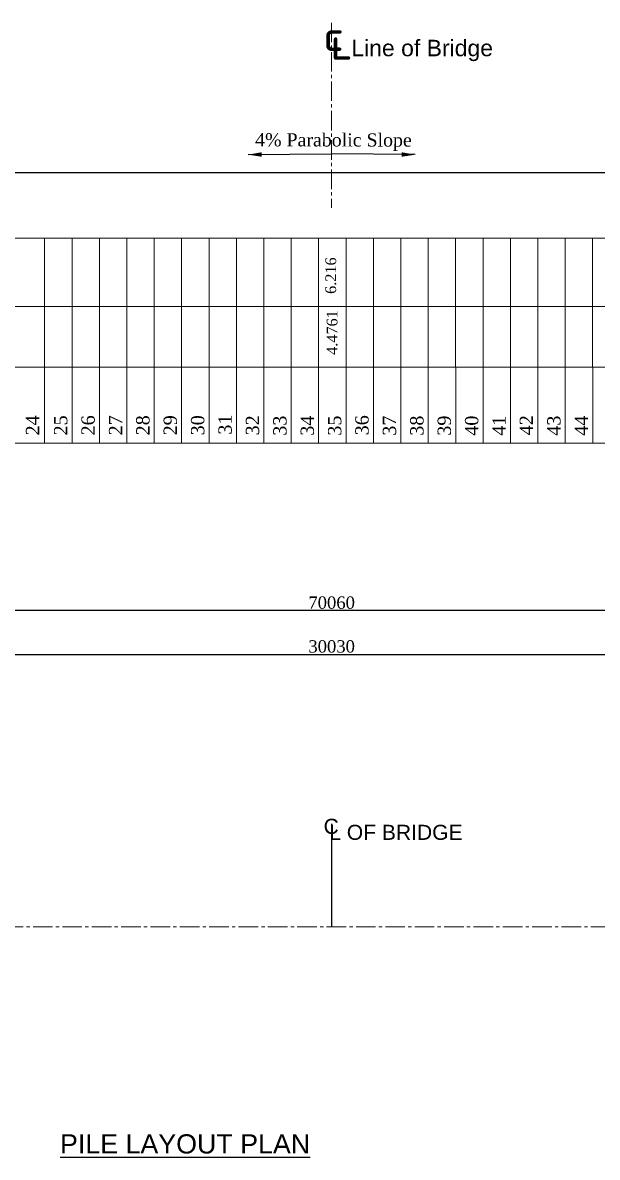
# Model space of a CAD drawing. Header units: millimetres. Extents: x 645430 to 1329725, y -477752 to 44877.
# Drawn here: x 1275431 to 1296401, y -288249 to -246834 of the extents above; entities that cross this region are included whole.
import ezdxf

# ---------------------------------------------------------------- set-up
doc = ezdxf.new("R2010")
doc.units = ezdxf.units.MM
doc.header["$LTSCALE"] = 250
doc.header["$PDMODE"] = 2
doc.linetypes.add('ACAD_ISO10W100', pattern=[18, 12, -3, 0, -3])
doc.linetypes.add('CENTER2', pattern=[28.575, 19.05, -3.175, 3.175, -3.175])
for name, color, linetype, lineweight in [('centerline', 105, 'ACAD_ISO10W100', 15), ('Dimention', 7, 'Continuous', 25), ('Gurd Post', 231, 'Continuous', 30), ('TEX', 7, 'Continuous', 0)]:
    doc.layers.add(name, color=color, linetype=linetype, lineweight=lineweight)
for name, color, linetype in [('dim', 4, 'Continuous'), ('Dimision', 4, 'Continuous'), ('Ralling', 6, 'Continuous'), ('Text', 7, 'Continuous')]:
    doc.layers.add(name, color=color, linetype=linetype)
doc.styles.add('Bridge Dimision - 1', font='arial.ttf', dxfattribs={"height": 125})
doc.styles.add('ROMANS', font='arial.ttf', dxfattribs={"height": 200})
doc.styles.get("Standard").update_dxf_attribs({"font": 'times.ttf'})
doc.dimstyles.new('ISO-125', dxfattribs={"dimtxt": 125, "dimasz": 1.2, "dimexe": 75, "dimexo": 75, "dimgap": 60, "dimtad": 1, "dimdec": 0, "dimtxsty": 'Standard', "dimblk": 'D_TIC', "dimcen": 52.5, "dimclrd": 256, "dimclre": 256, "dimclrt": 256, "dimadec": 0, "dimazin": 0, "dimtfac": 1, "dimtdec": 0, "dimtix": 1, "dimtmove": 0, "dimatfit": 3, "dimldrblk": 'DOT', "dimfxl": 75, "dimfxlon": 1, "dimlwd": -1, "dimarcsym": 0})
doc.dimstyles.get("Standard").update_dxf_attribs({"dimtxt": 0.5, "dimasz": 0.18, "dimexe": 0.18, "dimexo": 0.0625, "dimgap": 0.09, "dimtad": 0, "dimtih": 1, "dimtoh": 1, "dimdec": 4, "dimzin": 0, "dimdsep": 46, "dimtxsty": 'Standard', "dimcen": 0.09, "dimadec": 0, "dimazin": 0, "dimtfac": 1, "dimtdec": 4, "dimtofl": 0, "dimtmove": 0, "dimatfit": 3, "dimfxl": 1, "dimtolj": 1, "dimtzin": 0, "dimarcsym": 0})

# ---------------------------------------------------------------- blocks, each defined once
blk = doc.blocks.new('D_TIC')
at = {"layer": 'Dimision', "ltscale": 5}
for p, q in [((-60, 0), (60, 0)), ((0, 60), (0, -60))]:
    blk.add_line(p, q, dxfattribs=at)
at = {"layer": 'Dimision', "ltscale": 5, "const_width": 20}
blk.add_lwpolyline([(-10, 0, 1), (10, 0, 1)], format="xyb", close=True, dxfattribs=at)
blk = doc.blocks.new('*D505')
at = {"layer": 'Defpoints', "color": 0, "ltscale": 10, "transparency": 16777216}
for p in [(1251676, -268295), (1251676, -271607, 0), (1321736, -274476, 0)]:
    blk.add_point(p, dxfattribs=at)
at = {"layer": 'dim', "lineweight": -2, "ltscale": 10, "transparency": 16777216}
for p, q in [((1251676, -268370), (1251676, -268220)), ((1321736, -268370), (1321736, -268220))]:
    blk.add_line(p, q, dxfattribs=at)
at = {"layer": 'dim', "ltscale": 10, "transparency": 16777216}
blk.add_line((1321732, -268295), (1251680, -268295), dxfattribs=at)
at = {"layer": 'dim', "ltscale": 10, "transparency": 16777216, "xscale": 4, "yscale": 4, "zscale": 4, "rotation": 180}
blk.add_blockref('D_TIC', (1251676, -268295), dxfattribs=at)
at = {"layer": 'dim', "ltscale": 10, "transparency": 16777216, "xscale": 4, "yscale": 4, "zscale": 4}
blk.add_blockref('D_TIC', (1321736, -268295), dxfattribs=at)
at = {"layer": 'dim', "ltscale": 10, "transparency": 16777216, "insert": (1286706, -268005), "char_height": 450, "attachment_point": 5}
blk.add_mtext('70060', dxfattribs=at)
blk = doc.blocks.new('_Dot')
at = {"color": 0, "linetype": 'ByBlock', "lineweight": -2}
blk.add_line((-0.5, 0), (-1, 0), dxfattribs=at)
at = {"color": 0, "linetype": 'ByBlock', "const_width": 0.5}
blk.add_lwpolyline([(-0.25, 0, 1), (0.25, 0, 1)], format="xyb", close=True, dxfattribs=at)
blk = doc.blocks.new('*D506')
at = {"layer": 'Defpoints', "color": 0, "ltscale": 10, "transparency": 16777216}
for p in [(1301721, -269892), (1301721, -271474, 0), (1271691, -272760, 0)]:
    blk.add_point(p, dxfattribs=at)
at = {"layer": 'dim', "lineweight": -2, "ltscale": 10, "transparency": 16777216}
for p, q in [((1271691, -269967), (1271691, -269817)), ((1301721, -269967), (1301721, -269817))]:
    blk.add_line(p, q, dxfattribs=at)
at = {"layer": 'dim', "ltscale": 10, "transparency": 16777216}
blk.add_line((1271695, -269892), (1301717, -269892), dxfattribs=at)
at = {"layer": 'dim', "ltscale": 10, "transparency": 16777216, "xscale": 4, "yscale": 4, "zscale": 4, "rotation": 180}
blk.add_blockref('D_TIC', (1271691, -269892), dxfattribs=at)
at = {"layer": 'dim', "ltscale": 10, "transparency": 16777216, "xscale": 4, "yscale": 4, "zscale": 4}
blk.add_blockref('D_TIC', (1301721, -269892), dxfattribs=at)
at = {"layer": 'dim', "ltscale": 10, "transparency": 16777216, "insert": (1286706, -269603), "char_height": 450, "attachment_point": 5}
blk.add_mtext('30030', dxfattribs=at)

msp = doc.modelspace()

# ---------------------------------------------------------------- linework, layer by layer
at = {"ltscale": 5, "elevation": 0}
msp.add_lwpolyline([(1271690.9, -252307.1), (1301720.9, -252307.1)], dxfattribs=at)
at = {"ltscale": 5}
msp.add_lwpolyline([(1286705.9, -276074.8), (1286705.9, -279841.1)], dxfattribs=at)
at = {"layer": 'centerline', "linetype": 'CENTER2', "ltscale": 0.15}
for points in [[(1286705.9, -246834.3), (1286705.9, -253589.7)], [(1246875.9, -279841.1), (1326961.1, -279841.1)]]:
    msp.add_lwpolyline(points, dxfattribs=at)
at = {"layer": 'Gurd Post', "color": 6, "lineweight": 0}
for p, q in [((1243119.7, -259405, 0), (1322230.6, -259405, 0)), ((1276231.8, -262184.6, 0), (1276231.8, -259405, 0)), ((1277231.8, -262184.6, 0), (1277231.8, -259405, 0)), ((1278231.8, -262184.6, 0), (1278231.8, -259405, 0)), ((1279231.8, -262184.6, 0), (1279231.8, -259405, 0)), ((1280231.8, -262184.6, 0), (1280231.8, -259405, 0)), ((1281231.8, -262184.6, 0), (1281231.8, -259405, 0)), ((1282231.8, -262184.6, 0), (1282231.8, -259405, 0)), ((1283231.8, -262184.6, 0), (1283231.8, -259405, 0)), ((1284231.8, -262184.6, 0), (1284231.8, -259405, 0)), ((1285231.8, -262184.6, 0), (1285231.8, -259405, 0)), ((1286231.8, -262184.6, 0), (1286231.8, -259405, 0)), ((1287231.8, -262184.6, 0), (1287231.8, -259405, 0)), ((1288231.8, -262184.6, 0), (1288231.8, -259405, 0)), ((1289231.8, -262184.6, 0), (1289231.8, -259405, 0)), ((1290231.8, -262184.6, 0), (1290231.8, -259405, 0)), ((1291231.8, -262184.6, 0), (1291231.8, -259405, 0)), ((1292231.8, -262184.6, 0), (1292231.8, -259405, 0)), ((1293231.8, -262184.6, 0), (1293231.8, -259405, 0)), ((1294231.8, -262184.6, 0), (1294231.8, -259405, 0)), ((1295231.8, -262184.6, 0), (1295231.8, -259405, 0)), ((1296231.8, -262184.6, 0), (1296231.8, -259405, 0)), ((1243119.7, -262184.6, 0), (1296231.8, -262184.6, 0))]:
    msp.add_line(p, q, dxfattribs=at)
at = {"layer": 'Ralling', "lineweight": 30, "elevation": 0}
msp.add_lwpolyline([(1286705.9, -252307.1), (1286711.1, -252307.1)], dxfattribs=at)
at = {"layer": 'TEX', "ltscale": 10}
for p, q in [((1251225.9, -254693.7, 0), (1322230.6, -254693.7, 0)), ((1276230.4, -259405, 0), (1276230.4, -254693.7, 0)), ((1277230.6, -259405, 0), (1277230.6, -254693.7, 0)), ((1278230.8, -259405, 0), (1278230.8, -254693.7, 0)), ((1279230.9, -259405, 0), (1279230.9, -254693.7, 0)), ((1280231.1, -259405, 0), (1280231.1, -254693.7, 0)), ((1281231.3, -259405, 0), (1281231.3, -254693.7, 0)), ((1282231.5, -259405, 0), (1282231.5, -254693.7, 0)), ((1283231.7, -259405, 0), (1283231.7, -254693.7, 0)), ((1284231.8, -259405, 0), (1284231.8, -254693.7, 0)), ((1285229.3, -259405, 0), (1285229.3, -254693.7, 0)), ((1286229.5, -259405, 0), (1286229.5, -254693.7, 0)), ((1287229.7, -259405, 0), (1287229.7, -254693.7, 0)), ((1288229.9, -259405, 0), (1288229.9, -254693.7, 0)), ((1289230.1, -259405, 0), (1289230.1, -254693.7, 0)), ((1290230.2, -259405, 0), (1290230.2, -254693.7, 0)), ((1291230.4, -259405, 0), (1291230.4, -254693.7, 0)), ((1292230.6, -259405, 0), (1292230.6, -254693.7, 0)), ((1293230.8, -259405, 0), (1293230.8, -254693.7, 0)), ((1294230.9, -259405, 0), (1294230.9, -254693.7, 0)), ((1295231.1, -259405, 0), (1295231.1, -254693.7, 0)), ((1296231.3, -259405, 0), (1296231.3, -254693.7, 0)), ((1251225.9, -257189.5, 0), (1322230.6, -257189.5, 0)), ((1251225.9, -259405, 0), (1284231.8, -259405, 0))]:
    msp.add_line(p, q, dxfattribs=at)
at = {"layer": 'TEX', "color": 6, "lineweight": 0}
msp.add_line((1255119.7, -262184.6, 0), (1322231.8, -262184.6, 0), dxfattribs=at)

# ---------------------------------------------------------------- texts
at = {"layer": 'TEX', "ltscale": 10}
for s, p in [('6.216', (1286868.6, -256733.8, 0)), ('4.4761', (1286916.6, -258958.8, 0))]:
    msp.add_text(s, height=392.51, rotation=90, dxfattribs=at).set_placement(p)
at = {"layer": 'TEX', "color": 7, "lineweight": 30}
for s, p in [('24', (1276033.3, -261900.3, 0)), ('25', (1277059.2, -261901.8, 0)), ('26', (1278059.2, -261900.5, 0)), ('27', (1279065.2, -261898.3, 0)), ('28', (1280058.9, -261898.2, 0)), ('29', (1281058.9, -261897.9, 0)), ('30', (1282059.1, -261897.9, 0)), ('31', (1283059.2, -261872.3, 0)), ('32', (1284059.2, -261900, 0)), ('33', (1285058.9, -261911.6, 0)), ('34', (1286058.9, -261911.2, 0)), ('35', (1287058.6, -261910.9, 0)), ('36', (1288054.4, -261896.6, 0)), ('37', (1289058.6, -261910.9, 0)), ('38', (1290058.6, -261910.9, 0)), ('39', (1291058.6, -261910.9, 0)), ('40', (1292058.6, -261910.9, 0)), ('41', (1293058.6, -261910.9, 0)), ('42', (1294054.4, -261896.6, 0)), ('43', (1295058.6, -261910.9, 0)), ('44', (1296058.6, -261910.9, 0))]:
    msp.add_text(s, height=486.77, rotation=90, dxfattribs=at).set_placement(p)
at = {"layer": 'Text', "ltscale": 10}
msp.add_text('4%%% Parabolic Slope', height=480, rotation=359.87582, dxfattribs=at).set_placement((1283911.4, -251345.8))
at = {"layer": 'Text', "style": 'ROMANS'}
for s, p in [('C', (1286411.7, -276442.7, 4.6)), ('L OF BRIDGE', (1286617.6, -276661.8, 4.6))]:
    msp.add_text(s, height=550, dxfattribs=at).set_placement(p)
at = {"layer": 'Text', "lineweight": 0, "insert": (1286393.8, -246807.2, 0), "char_height": 600, "width": 18598.421, "attachment_point": 1, "rotation": 359.99833, "style": 'Bridge Dimision - 1'}
msp.add_mtext('{\\fISOCPEUR|b0|i0|c0|p34;\\H2.0859x;℄} Line of Bridge', dxfattribs=at)
at = {"layer": 'Text', "lineweight": 25, "ltscale": 5, "insert": (1275967.5, -287408.7, 0), "char_height": 700, "width": 43539.659, "attachment_point": 1, "rotation": 0.00167, "style": 'Bridge Dimision - 1'}
msp.add_mtext('\\pi824.6;{\\LPILE LAYOUT PLAN}', dxfattribs=at)

# ---------------------------------------------------------------- dimensions: what is measured, and where the dimension line sits
at = {"layer": 'dim', "color": 2, "ltscale": 10}
dim = msp.add_linear_dim(base=(1251675.9, -268294.6, 0), p1=(1321736.1, -274476.4, 0), p2=(1251675.9, -271606.7, 0), dimstyle='ISO-125', override={"dimtxt": 450, "dimasz": 4, "dimtmove": 1}, dxfattribs=at)
dim.commit()
dim.dimension.update_dxf_attribs({"geometry": '*D505', "text_midpoint": (1286706, -268005.1, 0)})
at = {"layer": 'dim', "ltscale": 10}
dim = msp.add_linear_dim(base=(1301720.9, -269892.3), p1=(1271690.9, -272760.3, 0), p2=(1301720.9, -271474.3, 0), dimstyle='ISO-125', override={"dimtxt": 450, "dimasz": 4, "dimtmove": 1}, dxfattribs=at)
dim.commit()
dim.dimension.update_dxf_attribs({"geometry": '*D506', "text_midpoint": (1286705.9, -269603.4)})

# ---------------------------------------------------------------- leaders
at = {"layer": 'Dimention'}
for points in [[(1283653.6, -251650.1, 0), (1286705.9, -251626.5, 0)], [(1289758.2, -251650.1, 0), (1286705.9, -251626.5, 0)]]:
    msp.add_leader(points, dimstyle='Standard', override={"dimasz": 500, "dimfxl": 65, "dimfxlon": 1}, dxfattribs=at)

doc.saveas('drawing.dxf')
